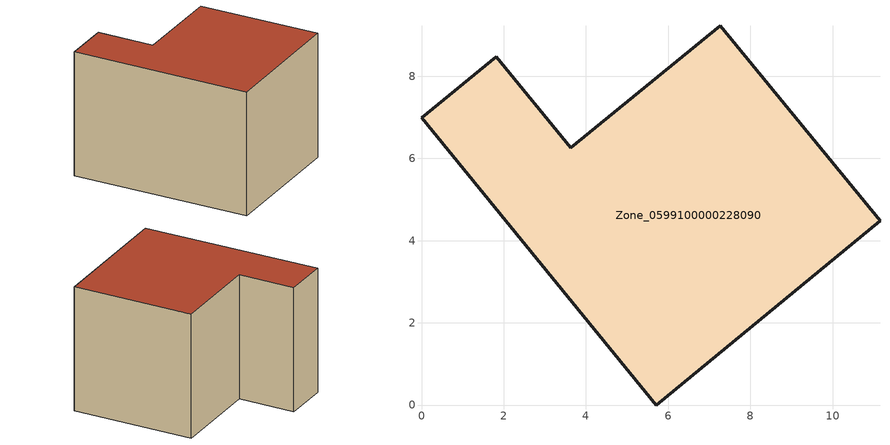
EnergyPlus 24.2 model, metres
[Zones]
Zone_0599100000228090
 floor ground (C_G): 5.71,0 0,6.99 1.82,8.47 3.62,6.26 7.26,9.22 11.15,4.48 z2.07
 wall outside (C_F): 3.62,6.26 1.82,8.47 0,6.99 5.71,0 11.15,4.48 7.26,9.22 3.62,6.26 z2.07:8.44
 roof outside (C_R): 11.15,4.48 7.26,9.22 3.62,6.26 1.82,8.47 0,6.99 5.71,0 z8.44
[BUILDING]
Pand.0599100000228090: North Axis=0; Terrain=City; Loads Convergence Tolerance Value=0.04; Temperature Convergence Tolerance Value=0.4; Solar Distribution=FullExterior; Maximum Number of Warmup Days=25; Minimum Number of Warmup Days=1
[Site:Location]
Rotterdam.The.Hague.AP_ZH_NLD Design_Conditions: Latitude=51.96; Longitude=4.45; Time Zone=1; Elevation=-4.5
[SITE:GROUNDTEMPERATURE:BUILDINGSURFACE]
18, 18, 18, 18, 18, 18, 18, 18, 18, 18, 18, 18
[MATERIAL] Thermal Absorptance=0.9; Solar Absorptance=0.7; Visible Absorptance=0.7
Name | Roughness | Thickness | Conductivity | Density | Specific Heat
G.TC.1946-1964 | MediumSmooth | 0.15 | 1 | 540 | 1210
F.TC.1946-1964 | Rough | 0.3 | 0.857143 | 1920 | 840
R.TC.1946-1964 | MediumRough | 0.2 | 0.235294 | 1500 | 1000
[CONSTRUCTION]
C_G: G.TC.1946-1964
C_F: F.TC.1946-1964
C_R: R.TC.1946-1964
[ZONE]
Zone_0599100000228090: Type=1; Multiplier=1; Ceiling Height=Autocalculate; Volume=Autocalculate; Floor Area=autocalculate; Part of Total Floor Area=Yes
[ZONEINFILTRATION:DESIGNFLOWRATE]
Infil_Zone_0599100000228090: Zone or ZoneList or Space or SpaceList=Zone_0599100000228090; Schedule=AlwaysOn; Design Flow Rate Calculation Method=Flow/Area; Flow Rate per Floor Area=0.003; Constant Term Coefficient=1; Temperature Term Coefficient=0; Velocity Term Coefficient=0; Velocity Squared Term Coefficient=0
[HVACTEMPLATE:ZONE:IDEALLOADSAIRSYSTEM]
Zone_0599100000228090: Maximum Heating Supply Air Temperature=50; Minimum Cooling Supply Air Temperature=13; Maximum Heating Supply Air Humidity Ratio=0.0156; Minimum Cooling Supply Air Humidity Ratio=0.0077; Heating Limit=NoLimit; Cooling Limit=NoLimit; Dehumidification Control Type=ConstantSensibleHeatRatio; Cooling Sensible Heat Ratio=0.7; Dehumidification Setpoint=60; Humidification Control Type=None; Humidification Setpoint=30; Outdoor Air Method=None; Outdoor Air Flow Rate per Person=0.00944; Outdoor Air Flow Rate per Zone Floor Area=0; Outdoor Air Flow Rate per Zone=0; Demand Controlled Ventilation Type=None; Outdoor Air Economizer Type=NoEconomizer; Heat Recovery Type=None; Sensible Heat Recovery Effectiveness=0.7; Latent Heat Recovery Effectiveness=0.65
[ZONECONTROL:THERMOSTAT]
ThermostatControl_Zone_0599100000228090: Zone or ZoneList=Zone_0599100000228090; Control Type Schedule=DualSetpointControlType; Control 1=Thermostat_Zone_0599100000228090; Temperature Difference Between Cutout And Setpoint=0
[THERMOSTATSETPOINT:DUALSETPOINT]
Thermostat_Zone_0599100000228090: Heating Setpoint Temperature Schedule=HeatingSetpoint_Zone_0599100000228090; Cooling Setpoint Temperature Schedule=CoolingSetpoint_Zone_0599100000228090
[SCHEDULE:COMPACT]
HeatingSetpoint_Zone_0599100000228090: Through: 12/31, For: AllDays, Until: 24:00, 21
CoolingSetpoint_Zone_0599100000228090: Through: 12/31, For: AllDays, Until: 24:00, 24
DualSetpointControlType: Through: 12/31, For: AllDays, Until: 24:00, 4
AlwaysOn: Through: 12/31, For: AllDays, Until: 24:00, 1
